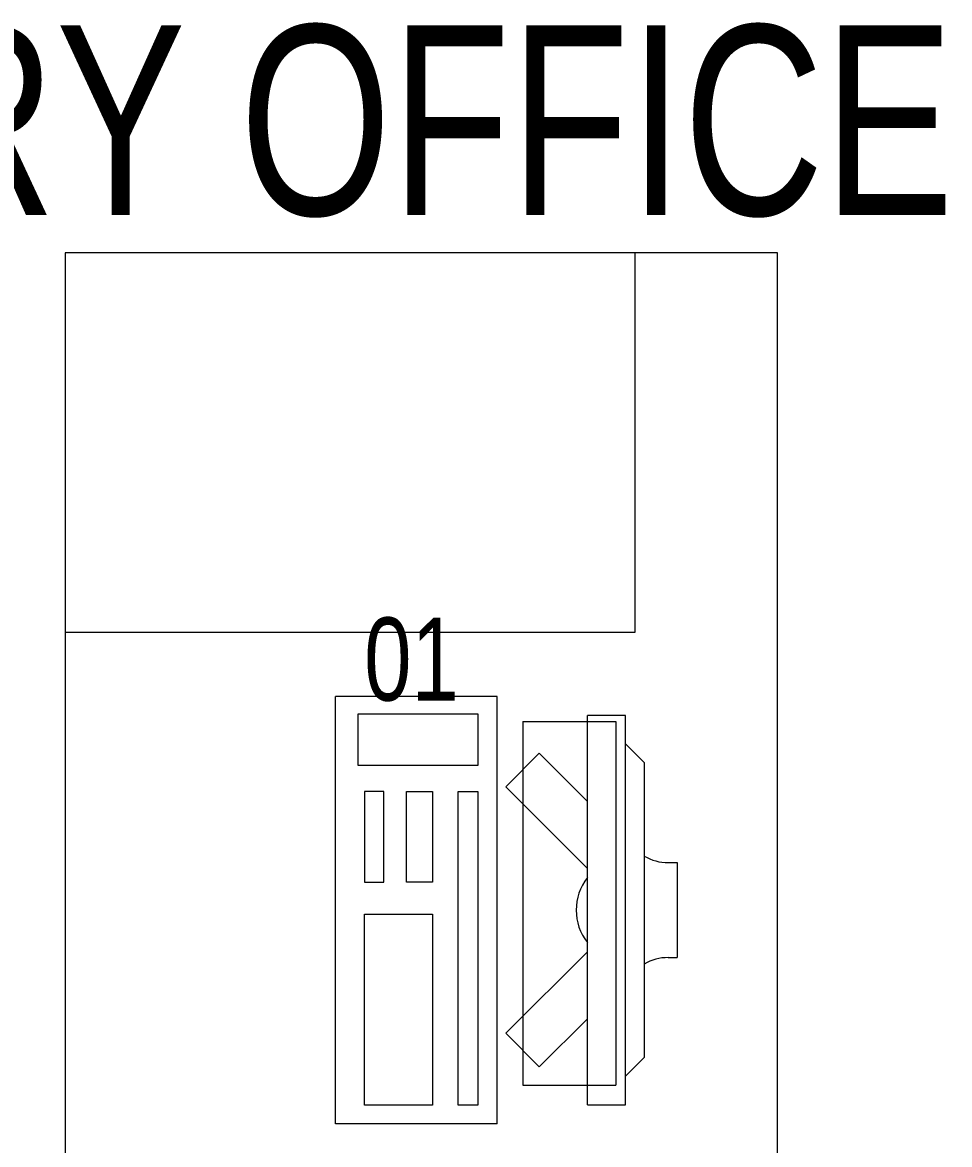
# Model space of a CAD drawing. Header units: millimetres. Extents: x -2143172 to 5255, y -610845 to 279739.
# Drawn here: x -1228931 to -1227955, y -19854 to -18672 of the extents above; entities that cross this region are included whole.
import ezdxf

# ---------------------------------------------------------------- set-up
doc = ezdxf.new("R2010")
doc.units = ezdxf.units.MM
doc.header["$LTSCALE"] = 30
doc.linetypes.add('HIDDEN', pattern=[9.525, 6.35, -3.175])
doc.layers.get('0').update_dxf_attribs({"lineweight": 5})
for name, color, linetype, lineweight in [('72_EGR_BASE_TEXT', 7, 'Continuous', 5), ('72_EGR_EQP_TAG', 142, 'Continuous', 5), ('LOADING', 163, 'Continuous', 5)]:
    doc.layers.add(name, color=color, linetype=linetype, lineweight=lineweight)
doc.styles.add('X3G_ENTITY_257CFD', font='swisscl.ttf', dxfattribs={"height": 200})
doc.styles.add('X3G_ENTITY_9EC9', font='swisscl.ttf', dxfattribs={"height": 0.2})

# ---------------------------------------------------------------- blocks, each defined once
blk = doc.blocks.new('ITCWLS1-P')
for p, q in [((-0.17, 0.45), (-0.17, 0)), ((-0.17, 0.45), (0, 0.45)), ((0, 0.45), (0, 0)), ((-0.2651, 0.43, 0), (-0.3051, 0.43, 0)), ((-0.3051, 0.43, 0), (-0.3051, 0.02, 0)), ((-0.2651, 0.43, 0), (-0.2651, 0.02, 0)), ((-0.1496, 0.4305), (-0.1291, 0.4305)), ((-0.1291, 0.4305), (-0.1291, 0.4089)), ((-0.3251, 0.38, 0), (-0.3051, 0.4, 0)), ((-0.3251, 0.38, 0), (-0.3251, 0.07, 0)), ((-0.3251, 0.07, 0), (-0.3051, 0.05, 0)), ((-0.3051, 0.02, 0), (-0.2651, 0.02, 0)), ((-0.17, 0), (0, 0))]:
    blk.add_line(p, q)
at = {"color": 8, "linetype": 'HIDDEN'}
for p, q in [((-0.197, 0.4094), (-0.295, 0.4094)), ((-0.295, 0.0264), (-0.295, 0.4094)), ((-0.197, 0.0264), (-0.197, 0.4094)), ((-0.197, 0.0264), (-0.295, 0.0264))]:
    blk.add_line(p, q, dxfattribs=at)
at = {"color": 1, "extrusion": (2.48281e-10, 3.18408e-10, -1)}
for p, q in [((-0.2651, 0.3395), (-0.2144, 0.3902)), ((-0.1791, 0.3548), (-0.2144, 0.3902)), ((-0.2651, 0.2688), (-0.1791, 0.3548))]:
    blk.add_line(p, q, dxfattribs=at)
at = {"color": 1}
for p, q in [((-0.3503, 0.275), (-0.3596, 0.275)), ((-0.3596, 0.175), (-0.3596, 0.275)), ((-0.3503, 0.175), (-0.3596, 0.175))]:
    blk.add_line(p, q, dxfattribs=at)
at = {"color": 1, "extrusion": (2.48281e-10, -3.18408e-10, -1)}
for p, q in [((-0.2651, 0.1812), (-0.1791, 0.0952)), ((-0.2651, 0.1105), (-0.2144, 0.0598)), ((-0.1791, 0.0952), (-0.2144, 0.0598))]:
    blk.add_line(p, q, dxfattribs=at)
blk.add_lwpolyline([(-0.1291, 0.4089), (-0.1291, 0.1), (-0.1496, 0.1), (-0.1496, 0.4305)])
for points in [[(-0.1019, 0.4305), (-0.0304, 0.4305), (-0.0304, 0.2294), (-0.1019, 0.2294)], [(-0.1019, 0.1954), (-0.0747, 0.1954), (-0.0747, 0.1), (-0.1019, 0.1)], [(-0.0304, 0.1954), (-0.0508, 0.1954), (-0.0508, 0.1), (-0.0304, 0.1)], [(-0.1496, 0.0727), (-0.0236, 0.0727), (-0.0236, 0.0182), (-0.1496, 0.0182)]]:
    blk.add_lwpolyline(points, close=True)
at = {"color": 250, "linetype": 'Continuous'}
for points in [[(-0.1496, 0.1), (-0.1496, 0.1), (-0.1496, 0.1), (-0.1496, 0.1), (-0.1496, 0.1), (-0.1496, 0.1), (-0.1496, 0.1), (-0.1496, 0.1), (-0.1496, 0.1)], [(-0.1496, 0.1), (-0.1496, 0.1), (-0.1496, 0.1), (-0.1496, 0.1), (-0.1496, 0.1), (-0.1496, 0.1), (-0.1496, 0.1), (-0.1496, 0.1), (-0.1496, 0.1), (-0.1496, 0.1), (-0.1496, 0.1), (-0.1496, 0.1), (-0.1496, 0.1), (-0.1496, 0.1), (-0.1496, 0.1), (-0.1496, 0.1), (-0.1496, 0.1), (-0.1496, 0.1)], [(-0.1496, 0.1), (-0.1496, 0.1), (-0.1496, 0.1), (-0.1496, 0.1), (-0.1496, 0.1), (-0.1496, 0.1), (-0.1496, 0.1), (-0.1496, 0.1), (-0.1496, 0.1), (-0.1496, 0.1)], [(-0.1496, 0.1), (-0.1496, 0.1), (-0.1496, 0.1), (-0.1496, 0.1), (-0.1496, 0.1), (-0.1496, 0.1), (-0.1496, 0.1)], [(-0.1496, 0.1), (-0.1496, 0.1), (-0.1496, 0.1), (-0.1496, 0.1), (-0.1496, 0.1), (-0.1496, 0.1), (-0.1496, 0.1), (-0.1496, 0.1), (-0.1496, 0.1), (-0.1496, 0.1)], [(-0.1496, 0.1), (-0.1496, 0.1), (-0.1496, 0.1), (-0.1496, 0.1), (-0.1496, 0.1), (-0.1496, 0.1), (-0.1496, 0.1), (-0.1496, 0.1), (-0.1496, 0.1), (-0.1496, 0.1), (-0.1496, 0.1), (-0.1496, 0.1), (-0.1496, 0.1), (-0.1496, 0.1), (-0.1496, 0.1)], [(-0.1496, 0.1), (-0.1496, 0.1), (-0.1496, 0.1), (-0.1496, 0.1), (-0.1496, 0.1), (-0.1496, 0.1), (-0.1496, 0.1), (-0.1496, 0.1), (-0.1496, 0.1), (-0.1496, 0.1)], [(-0.1496, 0.1), (-0.1496, 0.1), (-0.1496, 0.1), (-0.1496, 0.1), (-0.1496, 0.1), (-0.1496, 0.1), (-0.1496, 0.1), (-0.1496, 0.1), (-0.1496, 0.1), (-0.1496, 0.1)], [(-0.1496, 0.1), (-0.1496, 0.1), (-0.1496, 0.1), (-0.1496, 0.1), (-0.1496, 0.1), (-0.1496, 0.1), (-0.1496, 0.1), (-0.1496, 0.1), (-0.1496, 0.1), (-0.1496, 0.1), (-0.1496, 0.1), (-0.1496, 0.1), (-0.1496, 0.1), (-0.1496, 0.1), (-0.1496, 0.1), (-0.1496, 0.1), (-0.1496, 0.1), (-0.1496, 0.1), (-0.1496, 0.1), (-0.1496, 0.1), (-0.1496, 0.1), (-0.1496, 0.1), (-0.1496, 0.1), (-0.1496, 0.1), (-0.1496, 0.1), (-0.1496, 0.1), (-0.1496, 0.1), (-0.1496, 0.1), (-0.1496, 0.1), (-0.1496, 0.1), (-0.1496, 0.1), (-0.1496, 0.1), (-0.1496, 0.1), (-0.1496, 0.1), (-0.1496, 0.1), (-0.1496, 0.1), (-0.1496, 0.1), (-0.1496, 0.1), (-0.1496, 0.1), (-0.1496, 0.1), (-0.1496, 0.1), (-0.1496, 0.1), (-0.1496, 0.1), (-0.1496, 0.1), (-0.1496, 0.1), (-0.1496, 0.1), (-0.1496, 0.1), (-0.1496, 0.1), (-0.1496, 0.1), (-0.1496, 0.1), (-0.1496, 0.1), (-0.1496, 0.1), (-0.1496, 0.1), (-0.1496, 0.1)], [(-0.1496, 0.1), (-0.1496, 0.1), (-0.1496, 0.1), (-0.1496, 0.1), (-0.1496, 0.1), (-0.1496, 0.1), (-0.1496, 0.1), (-0.1496, 0.1), (-0.1496, 0.1), (-0.1496, 0.1), (-0.1496, 0.1), (-0.1496, 0.1), (-0.1496, 0.1), (-0.1496, 0.1), (-0.1496, 0.1), (-0.1496, 0.1), (-0.1496, 0.1), (-0.1496, 0.1), (-0.1496, 0.1), (-0.1496, 0.1), (-0.1496, 0.1), (-0.1496, 0.1), (-0.1496, 0.1), (-0.1496, 0.1), (-0.1496, 0.1), (-0.1496, 0.1), (-0.1496, 0.1), (-0.1496, 0.1), (-0.1496, 0.1), (-0.1496, 0.1), (-0.1496, 0.1), (-0.1496, 0.1), (-0.1496, 0.1), (-0.1496, 0.1), (-0.1496, 0.1), (-0.1496, 0.1), (-0.1496, 0.1), (-0.1496, 0.1), (-0.1496, 0.1), (-0.1496, 0.1), (-0.1496, 0.1), (-0.1496, 0.1), (-0.1496, 0.1), (-0.1496, 0.1), (-0.1496, 0.1), (-0.1496, 0.1), (-0.1496, 0.1), (-0.1496, 0.1), (-0.1496, 0.1), (-0.1496, 0.1), (-0.1496, 0.1), (-0.1496, 0.1), (-0.1496, 0.1), (-0.1496, 0.1), (-0.1496, 0.1), (-0.1496, 0.1), (-0.1496, 0.1), (-0.1496, 0.1), (-0.1496, 0.1), (-0.1496, 0.1), (-0.1496, 0.1), (-0.1496, 0.1), (-0.1496, 0.1), (-0.1496, 0.1), (-0.1496, 0.1), (-0.1496, 0.1), (-0.1496, 0.1), (-0.1496, 0.1), (-0.1496, 0.1), (-0.1496, 0.1), (-0.1496, 0.1), (-0.1496, 0.1), (-0.1496, 0.1), (-0.1496, 0.1), (-0.1496, 0.1), (-0.1496, 0.1), (-0.1496, 0.1), (-0.1496, 0.1), (-0.1496, 0.1), (-0.1496, 0.1), (-0.1496, 0.1), (-0.1496, 0.1), (-0.1496, 0.1), (-0.1496, 0.1), (-0.1496, 0.1), (-0.1496, 0.1), (-0.1496, 0.1), (-0.1496, 0.1), (-0.1496, 0.1)], [(-0.1496, 0.1), (-0.1496, 0.1), (-0.1496, 0.1), (-0.1496, 0.1), (-0.1496, 0.1), (-0.1496, 0.1), (-0.1496, 0.1), (-0.1496, 0.1), (-0.1496, 0.1), (-0.1496, 0.1), (-0.1496, 0.1), (-0.1496, 0.1)], [(-0.1496, 0.1), (-0.1496, 0.1), (-0.1496, 0.1), (-0.1496, 0.1), (-0.1496, 0.1), (-0.1496, 0.1), (-0.1496, 0.1)], [(-0.1496, 0.1), (-0.1496, 0.1), (-0.1496, 0.1), (-0.1496, 0.1), (-0.1496, 0.1), (-0.1496, 0.1), (-0.1496, 0.1), (-0.1496, 0.1), (-0.1496, 0.1), (-0.1496, 0.1), (-0.1496, 0.1), (-0.1496, 0.1), (-0.1496, 0.1), (-0.1496, 0.1), (-0.1496, 0.1), (-0.1496, 0.1), (-0.1496, 0.1)], [(-0.1496, 0.1), (-0.1496, 0.1), (-0.1496, 0.1), (-0.1496, 0.1), (-0.1496, 0.1), (-0.1496, 0.1), (-0.1496, 0.1), (-0.1496, 0.1), (-0.1496, 0.1), (-0.1496, 0.1), (-0.1496, 0.1), (-0.1496, 0.1), (-0.1496, 0.1), (-0.1496, 0.1), (-0.1496, 0.1), (-0.1496, 0.1), (-0.1496, 0.1), (-0.1496, 0.1), (-0.1496, 0.1), (-0.1496, 0.1), (-0.1496, 0.1), (-0.1496, 0.1), (-0.1496, 0.1), (-0.1496, 0.1), (-0.1496, 0.1), (-0.1496, 0.1), (-0.1496, 0.1), (-0.1496, 0.1), (-0.1496, 0.1), (-0.1496, 0.1), (-0.1496, 0.1), (-0.1496, 0.1), (-0.1496, 0.1), (-0.1496, 0.1), (-0.1496, 0.1), (-0.1496, 0.1), (-0.1496, 0.1), (-0.1496, 0.1), (-0.1496, 0.1), (-0.1496, 0.1), (-0.1496, 0.1), (-0.1496, 0.1), (-0.1496, 0.1), (-0.1496, 0.1), (-0.1496, 0.1), (-0.1496, 0.1), (-0.1496, 0.1), (-0.1496, 0.1), (-0.1496, 0.1), (-0.1496, 0.1), (-0.1496, 0.1), (-0.1496, 0.1), (-0.1496, 0.1), (-0.1496, 0.1), (-0.1496, 0.1), (-0.1496, 0.1), (-0.1496, 0.1), (-0.1496, 0.1), (-0.1496, 0.1), (-0.1496, 0.1), (-0.1496, 0.1), (-0.1496, 0.1), (-0.1496, 0.1), (-0.1496, 0.1), (-0.1496, 0.1), (-0.1496, 0.1), (-0.1496, 0.1), (-0.1496, 0.1), (-0.1496, 0.1), (-0.1496, 0.1), (-0.1496, 0.1), (-0.1496, 0.1), (-0.1496, 0.1), (-0.1496, 0.1), (-0.1496, 0.1), (-0.1496, 0.1), (-0.1496, 0.1), (-0.1496, 0.1), (-0.1496, 0.1), (-0.1496, 0.1), (-0.1496, 0.1), (-0.1496, 0.1), (-0.1496, 0.1), (-0.1496, 0.1), (-0.1496, 0.1), (-0.1496, 0.1), (-0.1496, 0.1), (-0.1496, 0.1), (-0.1496, 0.1), (-0.1496, 0.1), (-0.1496, 0.1), (-0.1496, 0.1), (-0.1496, 0.1), (-0.1496, 0.1), (-0.1496, 0.1), (-0.1496, 0.1), (-0.1496, 0.1), (-0.1496, 0.1), (-0.1496, 0.1), (-0.1496, 0.1), (-0.1496, 0.1), (-0.1496, 0.1), (-0.1496, 0.1), (-0.1496, 0.1), (-0.1496, 0.1), (-0.1496, 0.1), (-0.1496, 0.1), (-0.1496, 0.1), (-0.1496, 0.1), (-0.1496, 0.1), (-0.1496, 0.1)], [(-0.1496, 0.1), (-0.1496, 0.1), (-0.1496, 0.1), (-0.1496, 0.1), (-0.1496, 0.1), (-0.1496, 0.1), (-0.1496, 0.1), (-0.1496, 0.1)]]:
    blk.add_lwpolyline(points, dxfattribs=at)
for points in [[(-0.1496, 0.1), (-0.1496, 0.1), (-0.1496, 0.1), (-0.1496, 0.1), (-0.1496, 0.1), (-0.1496, 0.1), (-0.1496, 0.1), (-0.1496, 0.1), (-0.1496, 0.1), (-0.1496, 0.1), (-0.1496, 0.1), (-0.1496, 0.1), (-0.1496, 0.1), (-0.1496, 0.1), (-0.1496, 0.1), (-0.1496, 0.1), (-0.1496, 0.1), (-0.1496, 0.1), (-0.1496, 0.1), (-0.1496, 0.1), (-0.1496, 0.1), (-0.1496, 0.1), (-0.1496, 0.1), (-0.1496, 0.1), (-0.1496, 0.1), (-0.1496, 0.1), (-0.1496, 0.1), (-0.1496, 0.1), (-0.1496, 0.1), (-0.1496, 0.1), (-0.1496, 0.1), (-0.1496, 0.1), (-0.1496, 0.1), (-0.1496, 0.1), (-0.1496, 0.1), (-0.1496, 0.1), (-0.1496, 0.1), (-0.1496, 0.1), (-0.1496, 0.1), (-0.1496, 0.1), (-0.1496, 0.1), (-0.1496, 0.1), (-0.1496, 0.1), (-0.1496, 0.1), (-0.1496, 0.1), (-0.1496, 0.1), (-0.1496, 0.1), (-0.1496, 0.1), (-0.1496, 0.1), (-0.1496, 0.1), (-0.1496, 0.1), (-0.1496, 0.1), (-0.1496, 0.1), (-0.1496, 0.1), (-0.1496, 0.1), (-0.1496, 0.1), (-0.1496, 0.1), (-0.1496, 0.1), (-0.1496, 0.1), (-0.1496, 0.1), (-0.1496, 0.1), (-0.1496, 0.1), (-0.1496, 0.1), (-0.1496, 0.1), (-0.1496, 0.1), (-0.1496, 0.1), (-0.1496, 0.1), (-0.1496, 0.1), (-0.1496, 0.1), (-0.1496, 0.1), (-0.1496, 0.1), (-0.1496, 0.1), (-0.1496, 0.1), (-0.1496, 0.1), (-0.1496, 0.1), (-0.1496, 0.1), (-0.1496, 0.1), (-0.1496, 0.1), (-0.1496, 0.1), (-0.1496, 0.1), (-0.1496, 0.1), (-0.1496, 0.1), (-0.1496, 0.1), (-0.1496, 0.1), (-0.1496, 0.1), (-0.1496, 0.1), (-0.1496, 0.1), (-0.1496, 0.1), (-0.1496, 0.1), (-0.1496, 0.1), (-0.1496, 0.1), (-0.1496, 0.1), (-0.1496, 0.1), (-0.1496, 0.1), (-0.1496, 0.1), (-0.1496, 0.1), (-0.1496, 0.1), (-0.1496, 0.1), (-0.1496, 0.1), (-0.1496, 0.1), (-0.1496, 0.1), (-0.1496, 0.1), (-0.1496, 0.1), (-0.1496, 0.1), (-0.1496, 0.1), (-0.1496, 0.1), (-0.1496, 0.1), (-0.1496, 0.1), (-0.1496, 0.1), (-0.1496, 0.1), (-0.1496, 0.1), (-0.1496, 0.1), (-0.1496, 0.1), (-0.1496, 0.1), (-0.1496, 0.1), (-0.1496, 0.1), (-0.1496, 0.1), (-0.1496, 0.1), (-0.1496, 0.1), (-0.1496, 0.1), (-0.1496, 0.1), (-0.1496, 0.1), (-0.1496, 0.1), (-0.1496, 0.1), (-0.1496, 0.1), (-0.1496, 0.1), (-0.1496, 0.1), (-0.1496, 0.1), (-0.1496, 0.1), (-0.1496, 0.1), (-0.1496, 0.1), (-0.1496, 0.1), (-0.1496, 0.1), (-0.1496, 0.1), (-0.1496, 0.1), (-0.1496, 0.1), (-0.1496, 0.1), (-0.1496, 0.1), (-0.1496, 0.1), (-0.1496, 0.1), (-0.1496, 0.1), (-0.1496, 0.1), (-0.1496, 0.1), (-0.1496, 0.1), (-0.1496, 0.1), (-0.1496, 0.1), (-0.1496, 0.1), (-0.1496, 0.1), (-0.1496, 0.1), (-0.1496, 0.1), (-0.1496, 0.1), (-0.1496, 0.1), (-0.1496, 0.1), (-0.1496, 0.1), (-0.1496, 0.1), (-0.1496, 0.1), (-0.1496, 0.1), (-0.1496, 0.1), (-0.1496, 0.1), (-0.1496, 0.1), (-0.1496, 0.1), (-0.1496, 0.1), (-0.1496, 0.1), (-0.1496, 0.1), (-0.1496, 0.1), (-0.1496, 0.1), (-0.1496, 0.1), (-0.1496, 0.1), (-0.1496, 0.1), (-0.1496, 0.1), (-0.1496, 0.1), (-0.1496, 0.1), (-0.1496, 0.1), (-0.1496, 0.1), (-0.1496, 0.1), (-0.1496, 0.1), (-0.1496, 0.1), (-0.1496, 0.1), (-0.1496, 0.1), (-0.1496, 0.1), (-0.1496, 0.1), (-0.1496, 0.1), (-0.1496, 0.1), (-0.1496, 0.1), (-0.1496, 0.1), (-0.1496, 0.1), (-0.1496, 0.1), (-0.1496, 0.1), (-0.1496, 0.1), (-0.1496, 0.1), (-0.1496, 0.1), (-0.1496, 0.1), (-0.1496, 0.1), (-0.1496, 0.1), (-0.1496, 0.1), (-0.1496, 0.1), (-0.1496, 0.1), (-0.1496, 0.1), (-0.1496, 0.1), (-0.1496, 0.1), (-0.1496, 0.1), (-0.1496, 0.1), (-0.1496, 0.1), (-0.1496, 0.1), (-0.1496, 0.1), (-0.1496, 0.1), (-0.1496, 0.1), (-0.1496, 0.1), (-0.1496, 0.1), (-0.1496, 0.1), (-0.1496, 0.1), (-0.1496, 0.1), (-0.1496, 0.1), (-0.1496, 0.1), (-0.1496, 0.1), (-0.1496, 0.1), (-0.1496, 0.1), (-0.1496, 0.1), (-0.1496, 0.1), (-0.1496, 0.1), (-0.1496, 0.1), (-0.1496, 0.1), (-0.1496, 0.1), (-0.1496, 0.1), (-0.1496, 0.1), (-0.1496, 0.1), (-0.1496, 0.1), (-0.1496, 0.1), (-0.1496, 0.1), (-0.1496, 0.1), (-0.1496, 0.1), (-0.1496, 0.1), (-0.1496, 0.1), (-0.1496, 0.1), (-0.1496, 0.1), (-0.1496, 0.1), (-0.1496, 0.1), (-0.1496, 0.1), (-0.1496, 0.1), (-0.1496, 0.1), (-0.1496, 0.1), (-0.1496, 0.1), (-0.1496, 0.1), (-0.1496, 0.1), (-0.1496, 0.1), (-0.1496, 0.1), (-0.1496, 0.1), (-0.1496, 0.1), (-0.1496, 0.1), (-0.1496, 0.1), (-0.1496, 0.1), (-0.1496, 0.1), (-0.1496, 0.1), (-0.1496, 0.1), (-0.1496, 0.1), (-0.1496, 0.1), (-0.1496, 0.1), (-0.1496, 0.1), (-0.1496, 0.1), (-0.1496, 0.1), (-0.1496, 0.1), (-0.1496, 0.1), (-0.1496, 0.1), (-0.1496, 0.1), (-0.1496, 0.1), (-0.1496, 0.1), (-0.1496, 0.1), (-0.1496, 0.1), (-0.1496, 0.1), (-0.1496, 0.1), (-0.1496, 0.1), (-0.1496, 0.1), (-0.1496, 0.1), (-0.1496, 0.1), (-0.1496, 0.1), (-0.1496, 0.1), (-0.1496, 0.1)], [(-0.1496, 0.1), (-0.1496, 0.1), (-0.1496, 0.1), (-0.1496, 0.1), (-0.1496, 0.1), (-0.1496, 0.1), (-0.1496, 0.1), (-0.1496, 0.1), (-0.1496, 0.1), (-0.1496, 0.1), (-0.1496, 0.1), (-0.1496, 0.1), (-0.1496, 0.1), (-0.1496, 0.1), (-0.1496, 0.1), (-0.1496, 0.1), (-0.1496, 0.1), (-0.1496, 0.1), (-0.1496, 0.1), (-0.1496, 0.1), (-0.1496, 0.1), (-0.1496, 0.1), (-0.1496, 0.1), (-0.1496, 0.1), (-0.1496, 0.1), (-0.1496, 0.1), (-0.1496, 0.1), (-0.1496, 0.1), (-0.1496, 0.1), (-0.1496, 0.1), (-0.1496, 0.1), (-0.1496, 0.1), (-0.1496, 0.1), (-0.1496, 0.1), (-0.1496, 0.1), (-0.1496, 0.1), (-0.1496, 0.1), (-0.1496, 0.1), (-0.1496, 0.1), (-0.1496, 0.1), (-0.1496, 0.1), (-0.1496, 0.1), (-0.1496, 0.1), (-0.1496, 0.1), (-0.1496, 0.1), (-0.1496, 0.1), (-0.1496, 0.1), (-0.1496, 0.1), (-0.1496, 0.1), (-0.1496, 0.1), (-0.1496, 0.1), (-0.1496, 0.1), (-0.1496, 0.1), (-0.1496, 0.1), (-0.1496, 0.1), (-0.1496, 0.1), (-0.1496, 0.1), (-0.1496, 0.1), (-0.1496, 0.1), (-0.1496, 0.1), (-0.1496, 0.1), (-0.1496, 0.1), (-0.1496, 0.1), (-0.1496, 0.1), (-0.1496, 0.1), (-0.1496, 0.1), (-0.1496, 0.1), (-0.1496, 0.1), (-0.1496, 0.1), (-0.1496, 0.1), (-0.1496, 0.1), (-0.1496, 0.1), (-0.1496, 0.1), (-0.1496, 0.1), (-0.1496, 0.1), (-0.1496, 0.1), (-0.1496, 0.1), (-0.1496, 0.1), (-0.1496, 0.1), (-0.1496, 0.1), (-0.1496, 0.1), (-0.1496, 0.1), (-0.1496, 0.1), (-0.1496, 0.1), (-0.1496, 0.1), (-0.1496, 0.1), (-0.1496, 0.1), (-0.1496, 0.1), (-0.1496, 0.1), (-0.1496, 0.1), (-0.1496, 0.1), (-0.1496, 0.1), (-0.1496, 0.1), (-0.1496, 0.1), (-0.1496, 0.1), (-0.1496, 0.1), (-0.1496, 0.1), (-0.1496, 0.1), (-0.1496, 0.1), (-0.1496, 0.1), (-0.1496, 0.1), (-0.1496, 0.1), (-0.1496, 0.1), (-0.1496, 0.1), (-0.1496, 0.1), (-0.1496, 0.1), (-0.1496, 0.1), (-0.1496, 0.1), (-0.1496, 0.1), (-0.1496, 0.1), (-0.1496, 0.1), (-0.1496, 0.1), (-0.1496, 0.1), (-0.1496, 0.1), (-0.1496, 0.1), (-0.1496, 0.1), (-0.1496, 0.1), (-0.1496, 0.1), (-0.1496, 0.1), (-0.1496, 0.1), (-0.1496, 0.1), (-0.1496, 0.1), (-0.1496, 0.1), (-0.1496, 0.1), (-0.1496, 0.1), (-0.1496, 0.1), (-0.1496, 0.1), (-0.1496, 0.1), (-0.1496, 0.1), (-0.1496, 0.1), (-0.1496, 0.1), (-0.1496, 0.1), (-0.1496, 0.1), (-0.1496, 0.1), (-0.1496, 0.1), (-0.1496, 0.1), (-0.1496, 0.1), (-0.1496, 0.1), (-0.1496, 0.1), (-0.1496, 0.1), (-0.1496, 0.1), (-0.1496, 0.1), (-0.1496, 0.1), (-0.1496, 0.1), (-0.1496, 0.1), (-0.1496, 0.1), (-0.1496, 0.1), (-0.1496, 0.1), (-0.1496, 0.1), (-0.1496, 0.1), (-0.1496, 0.1), (-0.1496, 0.1), (-0.1496, 0.1), (-0.1496, 0.1), (-0.1496, 0.1), (-0.1496, 0.1), (-0.1496, 0.1), (-0.1496, 0.1), (-0.1496, 0.1), (-0.1496, 0.1), (-0.1496, 0.1), (-0.1496, 0.1), (-0.1496, 0.1), (-0.1496, 0.1), (-0.1496, 0.1), (-0.1496, 0.1), (-0.1496, 0.1), (-0.1496, 0.1), (-0.1496, 0.1), (-0.1496, 0.1), (-0.1496, 0.1), (-0.1496, 0.1), (-0.1496, 0.1), (-0.1496, 0.1), (-0.1496, 0.1), (-0.1496, 0.1), (-0.1496, 0.1), (-0.1496, 0.1), (-0.1496, 0.1), (-0.1496, 0.1), (-0.1496, 0.1), (-0.1496, 0.1), (-0.1496, 0.1), (-0.1496, 0.1), (-0.1496, 0.1), (-0.1496, 0.1), (-0.1496, 0.1), (-0.1496, 0.1), (-0.1496, 0.1), (-0.1496, 0.1), (-0.1496, 0.1), (-0.1496, 0.1), (-0.1496, 0.1), (-0.1496, 0.1), (-0.1496, 0.1), (-0.1496, 0.1), (-0.1496, 0.1), (-0.1496, 0.1), (-0.1496, 0.1), (-0.1496, 0.1), (-0.1496, 0.1), (-0.1496, 0.1), (-0.1496, 0.1), (-0.1496, 0.1), (-0.1496, 0.1), (-0.1496, 0.1), (-0.1496, 0.1), (-0.1496, 0.1), (-0.1496, 0.1), (-0.1496, 0.1), (-0.1496, 0.1), (-0.1496, 0.1), (-0.1496, 0.1), (-0.1496, 0.1)], [(-0.1496, 0.1), (-0.1496, 0.1), (-0.1496, 0.1), (-0.1496, 0.1), (-0.1496, 0.1), (-0.1496, 0.1), (-0.1496, 0.1), (-0.1496, 0.1), (-0.1496, 0.1), (-0.1496, 0.1), (-0.1496, 0.1), (-0.1496, 0.1), (-0.1496, 0.1), (-0.1496, 0.1), (-0.1496, 0.1), (-0.1496, 0.1), (-0.1496, 0.1), (-0.1496, 0.1), (-0.1496, 0.1), (-0.1496, 0.1), (-0.1496, 0.1), (-0.1496, 0.1), (-0.1496, 0.1), (-0.1496, 0.1), (-0.1496, 0.1), (-0.1496, 0.1), (-0.1496, 0.1), (-0.1496, 0.1), (-0.1496, 0.1), (-0.1496, 0.1), (-0.1496, 0.1), (-0.1496, 0.1), (-0.1496, 0.1), (-0.1496, 0.1), (-0.1496, 0.1), (-0.1496, 0.1), (-0.1496, 0.1), (-0.1496, 0.1), (-0.1496, 0.1), (-0.1496, 0.1), (-0.1496, 0.1), (-0.1496, 0.1), (-0.1496, 0.1), (-0.1496, 0.1), (-0.1496, 0.1), (-0.1496, 0.1), (-0.1496, 0.1), (-0.1496, 0.1), (-0.1496, 0.1), (-0.1496, 0.1), (-0.1496, 0.1), (-0.1496, 0.1), (-0.1496, 0.1), (-0.1496, 0.1), (-0.1496, 0.1), (-0.1496, 0.1), (-0.1496, 0.1), (-0.1496, 0.1), (-0.1496, 0.1), (-0.1496, 0.1), (-0.1496, 0.1), (-0.1496, 0.1), (-0.1496, 0.1), (-0.1496, 0.1), (-0.1496, 0.1), (-0.1496, 0.1), (-0.1496, 0.1), (-0.1496, 0.1), (-0.1496, 0.1), (-0.1496, 0.1), (-0.1496, 0.1), (-0.1496, 0.1), (-0.1496, 0.1), (-0.1496, 0.1), (-0.1496, 0.1), (-0.1496, 0.1), (-0.1496, 0.1), (-0.1496, 0.1), (-0.1496, 0.1), (-0.1496, 0.1), (-0.1496, 0.1), (-0.1496, 0.1), (-0.1496, 0.1), (-0.1496, 0.1), (-0.1496, 0.1), (-0.1496, 0.1), (-0.1496, 0.1), (-0.1496, 0.1), (-0.1496, 0.1), (-0.1496, 0.1), (-0.1496, 0.1), (-0.1496, 0.1), (-0.1496, 0.1), (-0.1496, 0.1), (-0.1496, 0.1), (-0.1496, 0.1), (-0.1496, 0.1), (-0.1496, 0.1), (-0.1496, 0.1), (-0.1496, 0.1), (-0.1496, 0.1), (-0.1496, 0.1), (-0.1496, 0.1), (-0.1496, 0.1), (-0.1496, 0.1), (-0.1496, 0.1), (-0.1496, 0.1), (-0.1496, 0.1), (-0.1496, 0.1), (-0.1496, 0.1), (-0.1496, 0.1), (-0.1496, 0.1), (-0.1496, 0.1), (-0.1496, 0.1), (-0.1496, 0.1), (-0.1496, 0.1), (-0.1496, 0.1), (-0.1496, 0.1), (-0.1496, 0.1), (-0.1496, 0.1), (-0.1496, 0.1), (-0.1496, 0.1), (-0.1496, 0.1), (-0.1496, 0.1), (-0.1496, 0.1), (-0.1496, 0.1), (-0.1496, 0.1), (-0.1496, 0.1), (-0.1496, 0.1), (-0.1496, 0.1), (-0.1496, 0.1), (-0.1496, 0.1), (-0.1496, 0.1), (-0.1496, 0.1), (-0.1496, 0.1), (-0.1496, 0.1), (-0.1496, 0.1), (-0.1496, 0.1), (-0.1496, 0.1), (-0.1496, 0.1), (-0.1496, 0.1), (-0.1496, 0.1), (-0.1496, 0.1), (-0.1496, 0.1), (-0.1496, 0.1), (-0.1496, 0.1), (-0.1496, 0.1), (-0.1496, 0.1), (-0.1496, 0.1), (-0.1496, 0.1), (-0.1496, 0.1), (-0.1496, 0.1), (-0.1496, 0.1), (-0.1496, 0.1), (-0.1496, 0.1), (-0.1496, 0.1), (-0.1496, 0.1), (-0.1496, 0.1), (-0.1496, 0.1), (-0.1496, 0.1), (-0.1496, 0.1), (-0.1496, 0.1), (-0.1496, 0.1), (-0.1496, 0.1), (-0.1496, 0.1), (-0.1496, 0.1), (-0.1496, 0.1), (-0.1496, 0.1), (-0.1496, 0.1), (-0.1496, 0.1), (-0.1496, 0.1), (-0.1496, 0.1), (-0.1496, 0.1), (-0.1496, 0.1), (-0.1496, 0.1), (-0.1496, 0.1), (-0.1496, 0.1), (-0.1496, 0.1), (-0.1496, 0.1), (-0.1496, 0.1), (-0.1496, 0.1), (-0.1496, 0.1), (-0.1496, 0.1), (-0.1496, 0.1), (-0.1496, 0.1), (-0.1496, 0.1), (-0.1496, 0.1), (-0.1496, 0.1), (-0.1496, 0.1), (-0.1496, 0.1), (-0.1496, 0.1), (-0.1496, 0.1), (-0.1496, 0.1), (-0.1496, 0.1), (-0.1496, 0.1), (-0.1496, 0.1), (-0.1496, 0.1), (-0.1496, 0.1), (-0.1496, 0.1), (-0.1496, 0.1), (-0.1496, 0.1), (-0.1496, 0.1), (-0.1496, 0.1), (-0.1496, 0.1), (-0.1496, 0.1), (-0.1496, 0.1), (-0.1496, 0.1), (-0.1496, 0.1), (-0.1496, 0.1), (-0.1496, 0.1), (-0.1496, 0.1), (-0.1496, 0.1), (-0.1496, 0.1), (-0.1496, 0.1), (-0.1496, 0.1), (-0.1496, 0.1), (-0.1496, 0.1), (-0.1496, 0.1), (-0.1496, 0.1)]]:
    blk.add_lwpolyline(points, close=True, dxfattribs=at)
at = {"color": 1}
for centre, radius, start, end in [((-0.3503, 0.325), 0.05, 270, 300.3093), ((-0.3089, 0.225), 0.0556, 321.9431, 38.0569), ((-0.3503, 0.125), 0.05, 59.6907, 90)]:
    blk.add_arc(centre, radius, start, end, dxfattribs=at)
blk = doc.blocks.new('GF21043-P')
at = {"color": 0}
for p, q in [((0.8, 0.75), (-0.8, 0.75)), ((-0.8, 0.75), (-0.8, 0)), ((-0.8, 0), (0.8, 0))]:
    blk.add_line(p, q, dxfattribs=at)
at = {"color": 0, "linetype": 'HIDDEN'}
for p, q in [((-0.8, 0.6), (-0.4, 0.6)), ((-0.4, 0.6), (-0.4, 0))]:
    blk.add_line(p, q, dxfattribs=at)

msp = doc.modelspace()

# ---------------------------------------------------------------- block references
at = {"layer": 'LOADING', "extrusion": (-6.18937e-17, 3.19512e-06, 1), "xscale": 1000.000000000007, "yscale": 1000.000000000007, "zscale": 1000.000000000007, "rotation": 269.9999999999996}
msp.add_blockref('GF21043-P', (-1228885.9, -19714.7, -0.2), dxfattribs=at)
at = {"layer": 'LOADING', "xscale": 1000, "yscale": 1000, "zscale": 1000, "rotation": 180}
msp.add_blockref('ITCWLS1-P', (-1228601.1, -19382.2, -0.1), dxfattribs=at)

# ---------------------------------------------------------------- texts
at = {"layer": '72_EGR_BASE_TEXT', "insert": (-1228041.3, -18675, 0), "char_height": 200, "attachment_point": 2, "style": 'X3G_ENTITY_9EC9'}
msp.add_mtext('SECRETARY OFFICE ENDOCRINOLOGY', dxfattribs=at)
at = {"layer": '72_EGR_EQP_TAG', "insert": (-1228521.2, -19299, -0.1), "char_height": 87.47, "attachment_point": 2, "style": 'X3G_ENTITY_257CFD'}
msp.add_mtext('01', dxfattribs=at)

doc.saveas('drawing.dxf')
